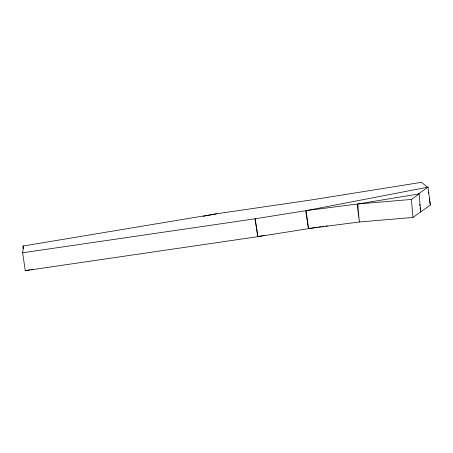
<?xml version="1.0" encoding="UTF-8"?>
<svg xmlns="http://www.w3.org/2000/svg" width="453" height="453" viewBox="0 0 453 453"><rect width="100%" height="100%" fill="white"/><g stroke="black" fill="none" stroke-linecap="round" stroke-linejoin="round"><path stroke-width="0.68" d="M317.542 227.219L257.842 236.664L25.266 270.673L22.65 252.78L23.516 245.956L23.715 247.332M308.482 228.561L306.154 210.634L357.049 204.048L359.376 221.981L357.796 203.975L411.403 199.445L419.11 193.901L420.695 211.908L412.983 217.451L359.376 221.981L308.482 228.561L305.622 210.713L254.982 218.81L22.65 252.78M418.368 193.975L428.023 187.134L430.35 205.062L420.695 211.908L420.158 207.768M254.982 218.81L257.842 236.664L264.059 235.3M306.154 210.634L428.023 187.134M203.301 216.313L216.511 213.805M25.266 270.673L30.13 269.778M31.523 269.524L32.916 269.269M357.796 203.975L419.11 193.901M318.935 227.01L321.03 226.704M322.423 226.494L323.816 226.285M325.905 225.979L327.298 225.77M427.49 187.208L421.494 182.327L311.217 199.966L217.276 213.674L22.746 246.087L23.267 248.816M428.261 192.015L428.481 193.391M429.251 198.193L430.35 205.062M255.226 218.771L257.842 236.664M419.71 204.32L419.886 205.702M411.403 199.445L412.983 217.451"/></g></svg>
